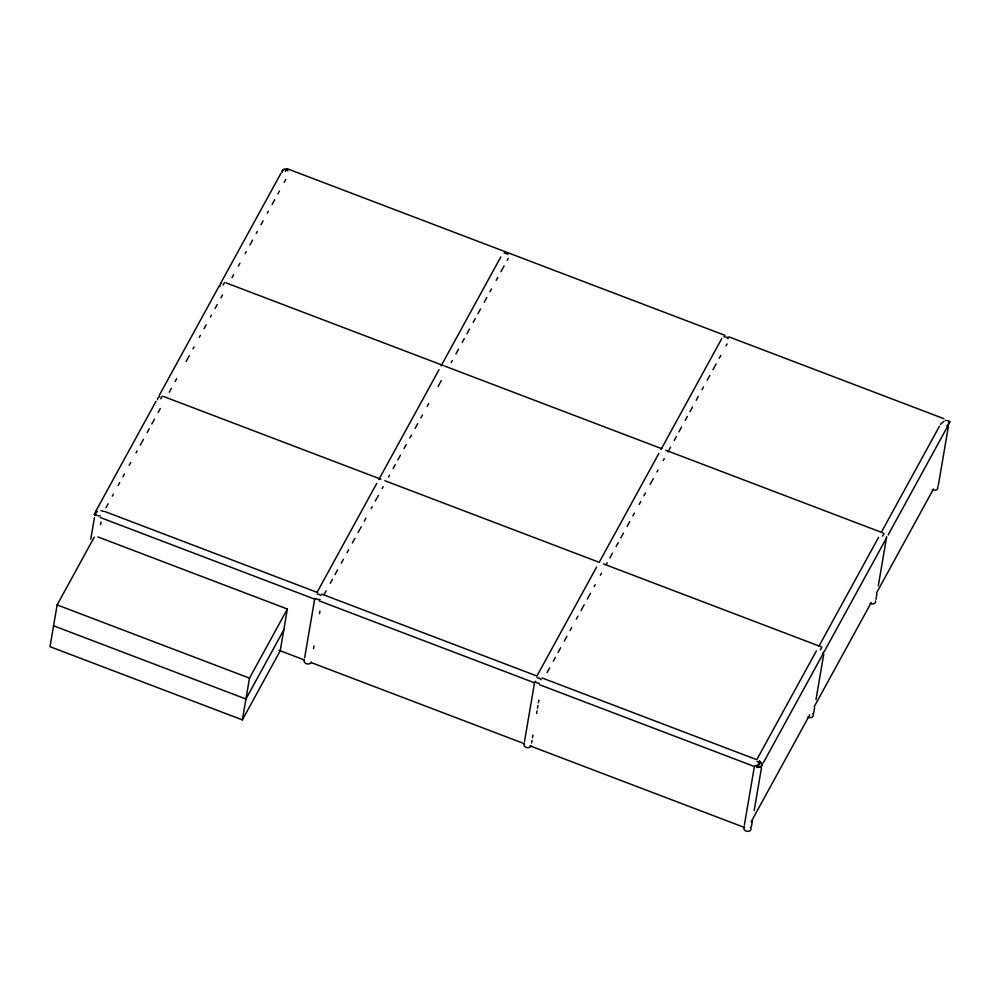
<?xml version="1.0" encoding="UTF-8"?>
<svg xmlns="http://www.w3.org/2000/svg" width="1000" height="1000" viewBox="0 0 1000 1000"><rect width="100%" height="100%" fill="white"/><g stroke="black" fill="none" stroke-linecap="round" stroke-linejoin="round"><path stroke-width="1.5" d="M757.362 767.487L759.837 761.35M94.262 537.163L57.138 604.913L50 646.675L242.362 719.887L280.225 650.775L287.362 609.025L97.912 536.912M90.763 539.175L94.438 517.7M100.562 524.675L101.025 522M242.362 719.887L249.5 678.138L287.362 609.025M304.65 657.75L314.75 598.688M313.538 648.625L313.988 645.938M319.5 613.737L319.962 611.05M524.513 741.438L534.6 682.375M531.55 743.05L532.013 740.362M532.475 737.675L532.925 735M536.6 713.525L537.062 710.837M537.513 708.15L537.975 705.462M538.438 702.788L538.9 700.1M744.362 825.113L754.463 766.062M757.913 767.25L759.938 761.438M751.413 826.725L752.325 821.363M754.163 810.625L761.5 767.675M813.7 713.025L814.613 707.663M815.987 699.613L823.787 653.975M875.987 599.325L876.9 593.962M878.275 585.9L886.075 540.275M938.275 485.625L948.363 426.575M160.775 398.8L162.25 396.125M223.062 285.1L224.537 282.425M285.35 171.388L286.975 168.637L725 335.363M820.337 649.85L821.963 647.087M882.625 536.138L884.1 533.475M95.913 511.012L156.012 401.3M159.175 395.525L219.275 285.825M220.863 282.938L280.963 173.225M106 507.663L108.112 503.812M112.325 496.112L113.375 494.188M118.125 485.525L119.7 482.638M122.875 476.863L124.45 473.975M129.2 465.312L130.775 462.425M136.05 452.8L137.1 450.875M140.262 445.1L141.85 442.225M142.375 441.262L143.425 439.338M147.125 432.6L149.225 428.75M151.862 423.938L152.925 422.013M153.45 421.05L154.5 419.125M158.188 412.388L160.3 408.537M169.262 392.175L171.375 388.325M175.062 381.587L176.637 378.7M186.137 361.375L187.712 358.5M188.238 357.537L189.3 355.613M192.987 348.875L194.037 346.95M199.312 337.325L200.362 335.4M204.062 328.663L206.163 324.812M210.387 317.113L211.438 315.188M215.125 308.45L217.237 304.6M220.925 297.863L222.512 294.975M232 277.663L233.575 274.775M238.325 266.112L239.913 263.225M245.175 253.6L246.238 251.675M249.925 244.938L250.975 243.012M251.5 242.05L252.562 240.125M256.25 233.388L257.3 231.462M261 224.725L263.1 220.875M267.325 213.175L268.375 211.25M272.062 204.513L274.7 199.7M277.863 193.938L279.45 191.05M284.188 182.387L285.775 179.5M283.788 629.9L245.925 699.013L53.575 625.788M317.087 592.288L376.763 483.363M378.85 479.538L439.05 369.663M441.138 365.838L500.812 256.913M324.038 594.663L326.125 590.837M330.312 583.2L332.413 579.375M335.025 574.6L337.638 569.825M341.3 563.138L343.4 559.312M347.062 552.625L348.638 549.763M352.3 543.062L354.913 538.288M358.05 532.562L359.625 529.688M360.15 528.737L361.2 526.825M364.338 521.087L365.913 518.225M371.138 508.675L372.188 506.763M375.325 501.025L376.9 498.162M377.425 497.2L378.475 495.3M382.137 488.6L383.175 486.7M388.413 477.137L389.462 475.225M393.125 468.537L395.225 464.725M397.837 459.938L398.888 458.025M399.412 457.075L400.45 455.163M404.113 448.475L406.213 444.65M409.875 437.962L411.45 435.1M415.112 428.413L417.725 423.638M420.863 417.9L422.438 415.037M427.15 406.438L428.713 403.575M438.137 386.375L439.712 383.5M440.238 382.55L441.275 380.637M451.225 362.488L452.275 360.575M455.938 353.888L458.55 349.113M462.212 342.413L464.312 338.6M466.925 333.825L469.55 329.038M473.212 322.35L475.3 318.538M477.925 313.75L480.538 308.975M484.2 302.288L486.825 297.512M489.963 291.775L491.525 288.913M496.238 280.312L497.812 277.45M500.95 271.712L502.525 268.85M503.05 267.887L504.087 265.975M507.238 260.25L508.275 258.337M536.95 675.962L596.613 567.038M599.75 561.312L658.9 453.338M661 449.513L721.712 338.688M547.025 672.613L549.65 667.837M553.312 661.15L555.4 657.325M558.025 652.55L560.638 647.775M564.3 641.087L566.912 636.3M570.062 630.575L571.625 627.712M576.337 619.113L577.913 616.237M581.05 610.513L582.625 607.638M583.15 606.688L584.188 604.775M587.337 599.038L588.9 596.175M589.425 595.225L590.475 593.312M594.138 586.625L595.188 584.712M600.413 575.15L601.462 573.25M606.175 564.65L607.225 562.737M609.837 557.962L610.887 556.05M611.413 555.087L612.463 553.175M616.125 546.487L618.212 542.675M620.837 537.888L621.875 535.975M622.4 535.025L623.45 533.112M627.112 526.425L629.725 521.65M632.875 515.913L634.438 513.05M639.15 504.45L640.725 501.587M643.863 495.85L645.438 492.987M650.138 484.387L651.712 481.525M652.237 480.562L653.288 478.65M656.95 471.962L658 470.05M663.225 460.5L664.275 458.587M667.938 451.9L668.988 449.988M669.513 449.038L670.562 447.125M674.225 440.438L676.312 436.613M678.938 431.838L681.55 427.062M685.212 420.363L687.312 416.55M689.925 411.775L692.537 406.987M696.2 400.3L698.3 396.488M701.963 389.787L703.538 386.925M707.2 380.238L709.812 375.462M712.95 369.725L714.525 366.863M715.05 365.913L716.1 364M719.237 358.263L720.812 355.4M726.038 345.838L727.087 343.925M756.825 759.6L816.4 650.863M819.025 646.05L878.6 537.3M881.762 531.525L939.5 426.15M763.213 762.987L823.325 653.275M824.9 650.387L886.587 537.8M888.162 534.913L948.263 425.2M751.175 821.762L809.712 714.9M814.212 706.688L871.25 602.575M876.5 592.987L933.538 488.875M759.525 760.875L757.087 767.513M948.325 423.9L949.9 422.2A2.562 1.45 -28 0 0 950 421.613L947.4 420.475M97.525 511.4L94.275 514.012A2.55 1.438 -28.4 0 0 94.188 514.6L95.288 515.625M943.95 421.337L940.713 423.963A2.562 1.45 -28 0 0 940.6 424.412M100.962 510.525L103.513 511.413M728.9 336.85L944 418.725M225.987 282.838L443.25 365.525M444.55 366.025L661.8 448.713M665.7 450.2L882.95 532.9M163.7 396.538L380.962 479.237M384.862 480.712L599.513 562.425M603.413 563.9L820.662 646.6M104.675 511.475L317.75 592.587M321.662 594.075L536.763 675.95M541.975 677.925L755.763 759.3M100.175 517.487L315.275 599.362M319.188 600.85L534.275 682.725M539.487 684.712L753.288 766.087M279.012 650.312L303.825 659.762M311.125 662.537L524.163 743.625M530 745.85L744.513 827.5M57.138 604.913L249.5 678.138M286.975 168.637L287.087 169.575A3.625 2.737 9.7 0 0 283.45 169.737A3.625 2.737 9.7 0 0 282.2 172.288M282.488 171.7A3.625 2.288 28.7 0 1 283.962 169.412A3.625 2.288 28.7 0 1 287.925 170.8M756.975 761.538A3.625 2.288 28.7 0 1 761.237 763.625A3.625 2.288 28.7 0 1 760.662 766.688A3.625 2.288 28.7 0 1 756.25 765.413M761.762 763.375A3.625 2.737 9.7 0 1 760.138 766.725A3.625 2.737 9.7 0 1 755.462 765.512M759.788 761.725A3.625 2.737 9.7 0 1 760.4 762.013M760.95 762.4A3.625 2.737 9.7 0 1 761.413 762.85M537.05 677.85A3.625 2.288 28.7 0 1 541.2 679.725M723.913 336.75A3.625 2.288 28.7 0 1 728.062 338.612M317.2 594.175A3.625 2.288 28.7 0 1 320.863 595.538M504.062 253.062A3.625 2.288 28.7 0 1 507.738 254.438M937.613 486.688A3.625 2.737 9.7 0 1 936.587 489.787A3.625 2.737 9.7 0 1 932.337 489.675M948.625 422.262A3.625 2.737 9.7 0 1 946.675 425.725M945.337 420.325A3.625 2.737 9.7 0 1 946.025 420.438M875.537 600.95A3.625 2.737 9.7 0 1 874.013 603.638A3.625 2.737 9.7 0 1 870.05 603.375M886.55 536.525A3.625 2.737 9.7 0 1 885.588 538.888M812.688 713.575A3.625 2.737 9.7 0 1 812.288 717.013A3.625 2.737 9.7 0 1 807.763 717.075M824.325 650.775A3.625 2.737 9.7 0 1 822.75 652.9M750.4 827.275A3.625 2.737 9.7 0 1 749.825 830.837A3.625 2.737 9.7 0 1 745.088 830.525A3.625 2.737 9.7 0 1 744.412 826.888M727.4 337.225A3.625 2.737 9.7 0 1 727.962 337.6M531.1 745.738A3.625 2.737 9.7 0 1 526.213 747.375A3.625 2.737 9.7 0 1 524.55 743.213M539.25 683.25A3.625 2.737 9.7 0 1 536.075 682.288M535.6 681.825A3.625 2.737 9.7 0 1 535.262 681.312M506.312 253.062A3.625 2.737 9.7 0 1 507.55 253.55M311.238 662.05A3.625 2.737 9.7 0 1 306.675 663.8A3.625 2.737 9.7 0 1 304.375 659.975M320.1 599.462A3.625 2.737 9.7 0 1 316.212 598.612M220.125 286.537A3.625 2.737 9.7 0 1 221.438 283.312M157.625 399.688A3.625 2.737 9.7 0 1 159.787 396.788M100.25 515.775A3.625 2.737 9.7 0 1 95.9 514.462M95.55 513.95A3.625 2.737 9.7 0 1 96.3 511.025"/></g></svg>
